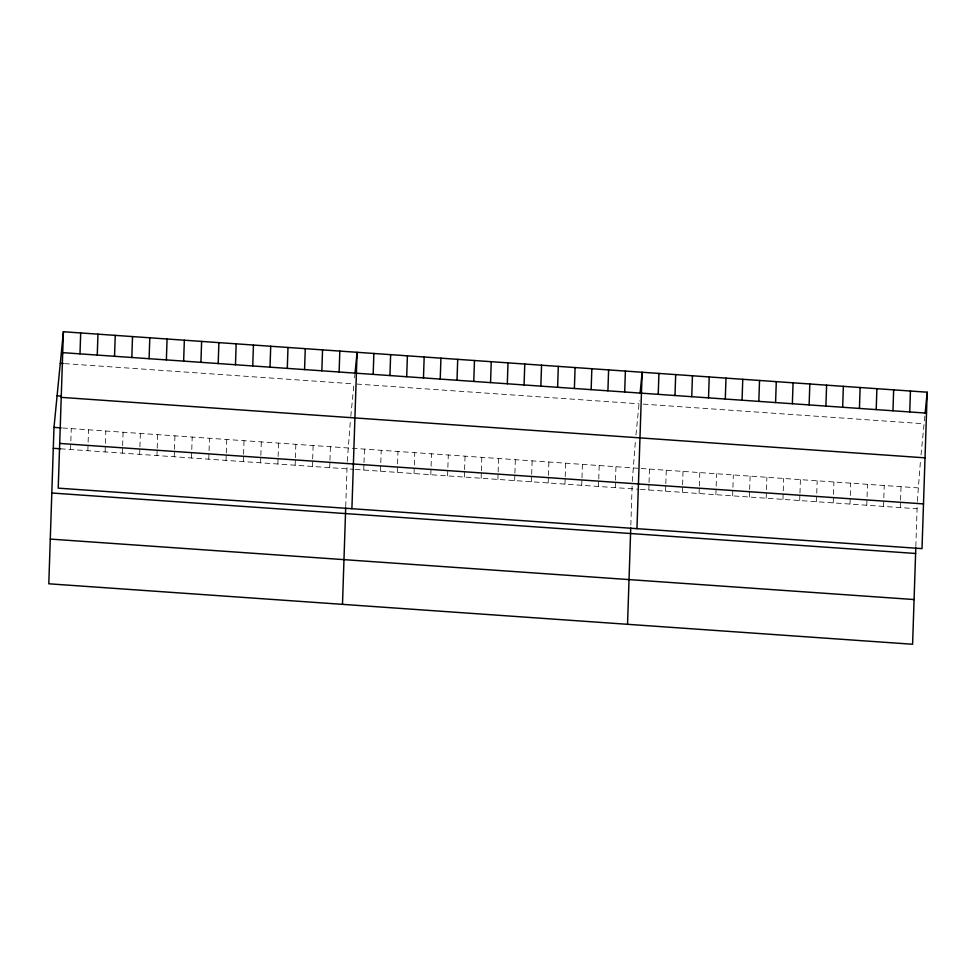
<?xml version="1.0" encoding="UTF-8"?>
<svg xmlns="http://www.w3.org/2000/svg" width="976" height="976" viewBox="0 0 976 976"><rect width="100%" height="100%" fill="white"/><g stroke="black" fill="none" stroke-linecap="round" stroke-linejoin="round"><path stroke-width="0.73" stroke-dasharray="4.88 3.66" d="M70.565 449.509L71.26 428.586M87.852 450.717L88.535 429.806M105.127 451.925L105.811 431.014M122.403 453.132L122.598 447.154M122.647 445.666L123.098 432.222M139.678 454.34L139.873 448.374M139.922 446.874L140.373 433.429M156.953 455.548L157.148 449.582M157.197 448.082L157.648 434.637M174.228 456.768L174.423 450.79M174.472 449.289L174.924 435.845M191.503 457.976L192.199 437.053M208.779 459.184L209.474 438.261M226.054 460.391L226.249 454.413M226.298 452.925L226.749 439.481M243.329 461.599L243.524 455.621M243.573 454.133L244.024 440.688M260.604 462.807L260.799 456.829M260.848 455.341L261.3 441.896M277.879 464.015L278.075 458.049M278.123 456.548L278.575 443.104M295.155 465.235L295.35 459.257M295.399 457.756L295.85 444.312M312.43 466.443L312.625 460.465M312.686 458.964L313.125 445.52M329.705 467.65L329.912 461.672M329.961 460.172L330.4 446.727M345.736 506.581L347.188 462.88M347.236 461.392L350.494 419.387M363.755 470.029L363.95 464.051M363.999 462.563L364.451 449.119M380.518 471.201L381.213 450.29M397.293 472.384L397.976 451.461M414.056 473.555L414.751 452.632M430.819 474.726L431.514 453.803M447.594 475.898L448.289 454.987M464.356 477.069L464.552 471.103M464.6 469.602L465.052 456.158M481.131 478.252L481.327 472.274M481.375 470.774L481.815 457.329M497.894 479.423L498.089 473.445M498.138 471.945L498.59 458.5M514.657 480.595L514.864 474.617M514.913 473.128L515.352 459.684M531.432 481.766L531.627 475.788M531.676 474.299L532.127 460.855M548.195 482.937L548.39 476.971M548.439 475.471L548.89 462.026M564.97 484.12L565.165 478.142M565.214 476.642L565.653 463.197M581.733 485.292L581.928 479.314M581.977 477.825L582.428 464.369M598.495 486.463L598.703 480.485M598.752 478.996L599.191 465.552M615.27 487.634L615.466 481.656M615.514 480.168L615.966 466.723M630.825 525.137L632.228 482.839M632.277 481.339L635.547 439.334M648.808 489.989L649.003 484.011M649.052 482.51L649.491 469.066M665.571 491.16L665.766 485.182M665.815 483.693L666.266 470.237M682.334 492.331L682.541 486.353M682.59 484.865L683.029 471.42M699.109 493.502L699.304 487.524M699.353 486.036L699.804 472.591M715.872 494.686L716.567 473.763M732.647 495.857L733.33 474.934M749.409 497.028L749.605 491.05M749.653 489.562L750.105 476.105M766.172 498.199L766.868 477.288M782.947 499.37L783.643 478.46M799.71 500.554L799.905 494.576M799.966 493.075L800.405 479.631M816.485 501.725L817.168 480.802M833.248 502.896L833.943 481.985M850.011 504.067L850.706 483.157M866.786 505.239L867.481 484.328M883.548 506.422L884.244 485.499M900.323 507.593L900.519 501.615M900.567 500.127L901.019 486.67M915.83 546.487L917.281 502.786M917.33 501.298L920.588 459.293M350.787 416.374L353.861 385.215M354.581 377.846L355.02 373.344M635.974 434.979L639.341 400.807M921.027 454.938L925.126 413.251M64.623 363.609L353.983 383.861M356.789 384.056L639.036 403.82M643.233 404.113L924.089 423.767M62.623 427.988L639.719 468.382M641.11 468.48L917.782 487.854M60.488 448.801L353.971 469.346M355.374 469.444L639.024 489.305M640.415 489.403L917.086 508.764"/><path stroke-width="1.46" d="M63.403 331.742L58.218 488.146L922.015 548.622L927.2 392.206L63.403 331.742L53.985 427.378L48.8 583.794L912.597 644.258L915.793 547.89M79.995 353.861L80.679 332.95M97.271 355.081L97.954 334.158M114.546 356.289L115.241 335.366M131.821 357.497L132.516 336.574M149.096 358.704L149.792 337.781M166.371 359.912L167.067 339.001M183.647 361.12L184.342 340.209M200.922 362.328L201.617 341.417M218.197 363.536L218.892 342.625M235.472 364.756L236.168 343.833M252.747 365.963L253.443 345.04M270.023 367.171L270.718 346.248M287.298 368.379L287.993 347.456M304.573 369.587L305.268 348.676M321.848 370.795L322.544 349.884M339.123 372.002L339.819 351.092M342.491 604.351L345.687 507.984M351.909 508.716L357.094 352.299L355.02 373.344M373.174 374.394L373.869 353.471M389.936 375.565L390.632 354.642M406.711 376.736L407.395 355.825M423.474 377.907L424.17 356.996M440.237 379.078L440.932 358.168M457.012 380.262L457.707 359.339M473.775 381.433L474.47 360.51M490.55 382.604L491.245 361.693M507.313 383.775L508.008 362.865M524.075 384.959L524.771 364.036M540.85 386.13L541.546 365.207M557.613 387.301L558.309 366.378M574.388 388.472L575.084 367.562M591.151 389.644L591.846 368.733M607.914 390.827L608.609 369.904M624.689 391.998L625.384 371.075M627.544 624.311L630.74 527.931M636.962 528.663L642.147 372.259L640.073 393.291M658.227 394.341L658.922 373.43M674.989 395.512L675.685 374.601M691.752 396.695L692.448 375.772M708.527 397.866L709.223 376.943M725.29 399.038L725.985 378.127M742.065 400.209L742.76 379.298M758.828 401.38L759.523 380.469M775.591 402.563L776.286 381.64M792.366 403.735L793.061 382.812M809.128 404.906L809.824 383.995M825.903 406.077L826.599 385.166M842.666 407.26L843.362 386.337M859.441 408.432L860.124 387.509M876.204 409.603L876.899 388.68M892.967 410.774L893.662 389.863M909.742 411.945L910.437 391.034M925.126 413.251L927.2 392.206M62.72 352.653L926.505 413.129M60.305 363.304L63.184 363.499M57.096 395.817L61.415 396.122M61.232 397.366L925.028 457.842M53.985 427.378L61.183 427.891M59.707 443.433L923.491 503.909M53.29 448.301L60.488 448.801M51.813 493.014L915.598 553.477M50.288 539.081L914.073 599.545"/></g></svg>
